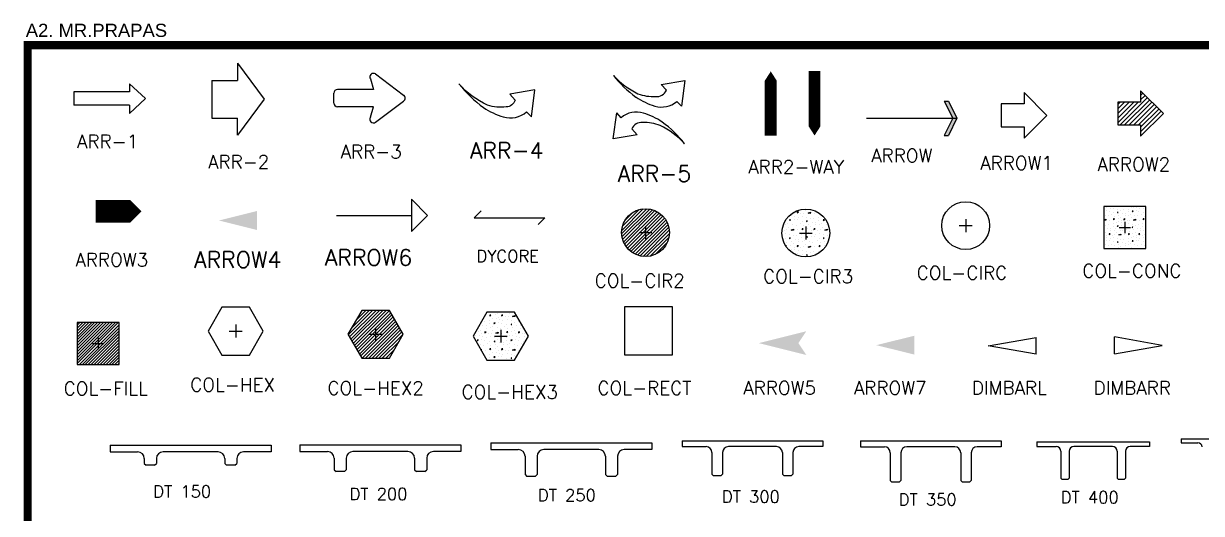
# Model space of a CAD drawing. Header units: inches. Extents: x -2548 to -2391, y 2200 to 2352.
# Drawn here: x -2472.61 to -2452.93, y 2343.99 to 2352.19 of the extents above; entities that cross this region are included whole.
import ezdxf

# ---------------------------------------------------------------- set-up
doc = ezdxf.new("R2010")
doc.units = ezdxf.units.IN
doc.header["$MEASUREMENT"] = 0
doc.linetypes.add('HIDDEN', pattern=[0.375, 0.25, -0.125])
for name, color, linetype in [('1', 7, 'Continuous'), ('19', 4, 'Continuous'), ('2', 2, 'Continuous'), ('3', 3, 'Continuous'), ('8', 8, 'HIDDEN'), ('A-COLM-OUTL', 3, 'Continuous'), ('A-COLUMN', 3, 'Continuous'), ('LIS', 151, 'Continuous'), ('SPEC', 15, 'Continuous'), ('SYMBOLS', 7, 'Continuous')]:
    doc.layers.add(name, color=color, linetype=linetype)
doc.styles.add('ROMANS', font='romans', dxfattribs={"height": 0.1})
doc.styles.add('TOY2', font='HELVL.SHX', dxfattribs={"height": 0.3})

# ---------------------------------------------------------------- blocks, each defined once
blk = doc.blocks.new('*X350')
at = {"color": 0}
for p, q in [((5.77, 6.718), (5.77, 6.718)), ((5.873, 6.742), (5.873, 6.721)), ((5.873, 6.721), (5.894, 6.742)), ((5.894, 6.742), (5.873, 6.742)), ((5.933, 6.661), (5.933, 6.661)), ((5.979, 6.756), (5.979, 6.756)), ((6, 6.672), (6, 6.672)), ((6.039, 6.781), (6.039, 6.781)), ((6.056, 6.7), (6.056, 6.7)), ((6.067, 6.654), (6.067, 6.654)), ((6.12, 6.742), (6.116, 6.725)), ((6.116, 6.725), (6.145, 6.739)), ((6.145, 6.739), (6.12, 6.742)), ((6.198, 6.707), (6.198, 6.707)), ((6.233, 6.643), (6.233, 6.643)), ((6.251, 6.718), (6.251, 6.718)), ((6.286, 6.774), (6.286, 6.774)), ((6.346, 6.714), (6.396, 6.735)), ((6.392, 6.71), (6.346, 6.714)), ((6.396, 6.735), (6.392, 6.71)), ((5.625, 6.403), (5.625, 6.403)), ((5.639, 6.481), (5.639, 6.481)), ((5.685, 6.428), (5.685, 6.428)), ((5.728, 6.527), (5.728, 6.527)), ((5.756, 6.611), (5.756, 6.611)), ((5.798, 6.52), (5.798, 6.52)), ((5.798, 6.47), (5.798, 6.47)), ((5.862, 6.562), (5.862, 6.562)), ((5.865, 6.622), (5.865, 6.622)), ((5.883, 6.477), (5.883, 6.477)), ((5.926, 6.505), (5.926, 6.505)), ((5.933, 6.421), (5.933, 6.421)), ((5.982, 6.576), (5.957, 6.573)), ((5.957, 6.573), (5.964, 6.558)), ((5.964, 6.558), (5.982, 6.576)), ((6.025, 6.477), (6.025, 6.477)), ((6.06, 6.583), (6.06, 6.583)), ((6.095, 6.463), (6.095, 6.463)), ((6.12, 6.573), (6.12, 6.573)), ((6.145, 6.633), (6.145, 6.633)), ((6.184, 6.495), (6.184, 6.495)), ((6.223, 6.548), (6.223, 6.548)), ((6.247, 6.452), (6.247, 6.452)), ((6.318, 6.551), (6.314, 6.541)), ((6.314, 6.541), (6.332, 6.544)), ((6.332, 6.544), (6.318, 6.551)), ((6.322, 6.619), (6.322, 6.619)), ((6.332, 6.403), (6.332, 6.403)), ((6.346, 6.481), (6.346, 6.481)), ((6.389, 6.594), (6.389, 6.594)), ((6.392, 6.428), (6.392, 6.428)), ((6.435, 6.527), (6.435, 6.527)), ((6.463, 6.611), (6.463, 6.611)), ((6.505, 6.52), (6.505, 6.52)), ((6.505, 6.47), (6.505, 6.47)), ((5.579, 6.307), (5.579, 6.307)), ((5.629, 6.223), (5.604, 6.219)), ((5.604, 6.219), (5.611, 6.205)), ((5.611, 6.205), (5.629, 6.223)), ((5.646, 6.318), (5.646, 6.318)), ((5.703, 6.346), (5.703, 6.346)), ((5.706, 6.23), (5.706, 6.23)), ((5.713, 6.3), (5.713, 6.3)), ((5.766, 6.389), (5.763, 6.371)), ((5.763, 6.371), (5.791, 6.385)), ((5.791, 6.385), (5.766, 6.389)), ((5.766, 6.219), (5.766, 6.219)), ((5.791, 6.279), (5.791, 6.279)), ((5.844, 6.353), (5.844, 6.353)), ((5.869, 6.194), (5.869, 6.194)), ((5.88, 6.29), (5.88, 6.29)), ((5.897, 6.364), (5.897, 6.364)), ((5.964, 6.198), (5.961, 6.187)), ((5.961, 6.187), (5.979, 6.191)), ((5.979, 6.191), (5.964, 6.198)), ((5.968, 6.265), (5.968, 6.265)), ((5.993, 6.36), (6.042, 6.382)), ((6.039, 6.357), (5.993, 6.36)), ((6.035, 6.24), (6.035, 6.24)), ((6.042, 6.382), (6.039, 6.357)), ((6.081, 6.173), (6.081, 6.173)), ((6.109, 6.258), (6.109, 6.258)), ((6.124, 6.364), (6.124, 6.364)), ((6.152, 6.166), (6.152, 6.166)), ((6.215, 6.208), (6.215, 6.208)), ((6.219, 6.269), (6.219, 6.269)), ((6.226, 6.389), (6.226, 6.367)), ((6.226, 6.367), (6.247, 6.389)), ((6.247, 6.389), (6.226, 6.389)), ((6.279, 6.152), (6.279, 6.152)), ((6.286, 6.307), (6.286, 6.307)), ((6.336, 6.223), (6.311, 6.219)), ((6.311, 6.219), (6.318, 6.205)), ((6.318, 6.205), (6.336, 6.223)), ((6.353, 6.318), (6.353, 6.318)), ((6.41, 6.346), (6.41, 6.346)), ((6.413, 6.23), (6.413, 6.23)), ((6.421, 6.3), (6.421, 6.3)), ((6.474, 6.389), (6.47, 6.371)), ((6.47, 6.371), (6.498, 6.385)), ((6.498, 6.385), (6.474, 6.389)), ((6.474, 6.219), (6.474, 6.219)), ((6.498, 6.279), (6.498, 6.279)), ((6.551, 6.353), (6.551, 6.353)), ((6.576, 6.194), (6.576, 6.194)), ((6.587, 6.29), (6.587, 6.29)), ((6.604, 6.364), (6.604, 6.364)), ((5.671, 6.124), (5.671, 6.124)), ((5.681, 6.025), (5.689, 6.028)), ((5.689, 6.028), (5.687, 6.016)), ((5.742, 6.109), (5.742, 6.109)), ((5.756, 5.904), (5.756, 5.904)), ((5.77, 6.01), (5.77, 6.01)), ((5.83, 6.141), (5.83, 6.141)), ((5.865, 5.915), (5.865, 5.915)), ((5.873, 6.035), (5.873, 6.014)), ((5.873, 6.014), (5.894, 6.035)), ((5.894, 6.035), (5.873, 6.035)), ((5.894, 6.099), (5.894, 6.099)), ((5.933, 5.954), (5.933, 5.954)), ((5.979, 6.049), (5.979, 6.049)), ((5.993, 6.127), (5.993, 6.127)), ((6, 5.964), (6, 5.964)), ((6.039, 6.074), (6.039, 6.074)), ((6.056, 5.993), (6.056, 5.993)), ((6.067, 5.947), (6.067, 5.947)), ((6.12, 6.035), (6.116, 6.017)), ((6.116, 6.017), (6.145, 6.032)), ((6.145, 6.032), (6.12, 6.035)), ((6.145, 5.926), (6.145, 5.926)), ((6.152, 6.116), (6.152, 6.116)), ((6.198, 6), (6.198, 6)), ((6.233, 5.936), (6.233, 5.936)), ((6.237, 6.124), (6.237, 6.124)), ((6.251, 6.01), (6.251, 6.01)), ((6.286, 6.067), (6.286, 6.067)), ((6.322, 5.911), (6.322, 5.911)), ((6.346, 6.007), (6.396, 6.028)), ((6.392, 6.003), (6.346, 6.007)), ((6.378, 6.124), (6.378, 6.124)), ((6.396, 6.028), (6.392, 6.003)), ((6.449, 6.109), (6.449, 6.109)), ((6.477, 6.01), (6.477, 6.01)), ((6.537, 6.141), (6.537, 6.141)), ((5.862, 5.855), (5.862, 5.855)), ((5.982, 5.869), (5.957, 5.865)), ((5.957, 5.865), (5.964, 5.851)), ((5.964, 5.851), (5.982, 5.869)), ((6.06, 5.876), (6.06, 5.876)), ((6.12, 5.865), (6.12, 5.865)), ((6.223, 5.841), (6.223, 5.841)), ((6.318, 5.844), (6.314, 5.834)), ((6.314, 5.834), (6.332, 5.837)), ((6.332, 5.837), (6.318, 5.844)), ((6.389, 5.887), (6.389, 5.887))]:
    blk.add_line(p, q, dxfattribs=at)
blk = doc.blocks.new('COL-HEX3')
for points in [[(-0.134, 0), (0.134, 0)], [(0, 0.134), (0, -0.134)]]:
    blk.add_lwpolyline(points)
at = {"layer": 'A-COLM-OUTL'}
blk.add_lwpolyline([(0.289, -0.5), (0.577, 0), (0.289, 0.5), (-0.289, 0.5), (-0.577, 0), (-0.289, -0.5)], close=True, dxfattribs=at)
blk.add_blockref('*X350', (-6.1, -6.3))
blk = doc.blocks.new('*X348')
at = {"color": 0}
for p, q in [((5.229, 6.289), (5.739, 6.8)), ((5.255, 6.245), (5.81, 6.8)), ((5.281, 6.2), (5.881, 6.8)), ((5.296, 6.428), (5.669, 6.8)), ((5.306, 6.155), (5.951, 6.8)), ((5.332, 6.11), (6.022, 6.8)), ((5.358, 6.065), (6.09, 6.797)), ((5.384, 6.02), (6.116, 6.752)), ((5.393, 6.595), (5.598, 6.8)), ((5.41, 5.976), (6.142, 6.708)), ((5.436, 5.931), (6.168, 6.663)), ((5.49, 6.762), (5.527, 6.8)), ((5.462, 5.886), (6.194, 6.618)), ((5.488, 5.841), (6.22, 6.573)), ((5.517, 5.8), (6.246, 6.528)), ((5.588, 5.8), (6.271, 6.484)), ((5.659, 5.8), (6.297, 6.439)), ((5.729, 5.8), (6.323, 6.394)), ((5.8, 5.8), (6.349, 6.349)), ((5.871, 5.8), (6.375, 6.304)), ((5.941, 5.8), (6.29, 6.148)), ((6.012, 5.8), (6.193, 5.981)), ((6.083, 5.8), (6.097, 5.814))]:
    blk.add_line(p, q, dxfattribs=at)
blk = doc.blocks.new('*X347')
at = {"color": 0}
for p, q in [((14, 8.7533), (14.1967, 8.95)), ((14, 8.7674), (14.1826, 8.95)), ((14, 8.7816), (14.1684, 8.95)), ((14, 8.7957), (14.1543, 8.95)), ((14, 8.8098), (14.1402, 8.95)), ((14, 8.824), (14.126, 8.95)), ((14, 8.8381), (14.1119, 8.95)), ((14, 8.8523), (14.0977, 8.95)), ((14, 8.8664), (14.0836, 8.95)), ((14, 8.8805), (14.0695, 8.95)), ((14, 8.8947), (14.0553, 8.95)), ((14, 8.9088), (14.0412, 8.95)), ((14, 8.923), (14.027, 8.95)), ((14, 8.9371), (14.0129, 8.95)), ((14.0109, 8.75), (14.2, 8.9391)), ((14.025, 8.75), (14.2, 8.925)), ((14.0392, 8.75), (14.2, 8.9108)), ((14.0533, 8.75), (14.2, 8.8967)), ((14.0674, 8.75), (14.2, 8.8826)), ((14.0816, 8.75), (14.2, 8.8684)), ((14.0957, 8.75), (14.2, 8.8543)), ((14.1099, 8.75), (14.2, 8.8401)), ((14.124, 8.75), (14.2, 8.826)), ((14.1382, 8.75), (14.2, 8.8118)), ((14.1523, 8.75), (14.2, 8.7977)), ((14.1664, 8.75), (14.2, 8.7836)), ((14.1806, 8.75), (14.2, 8.7694)), ((14.1947, 8.75), (14.2, 8.7553))]:
    blk.add_line(p, q, dxfattribs=at)
blk = doc.blocks.new('COL-RECT')
at = {"layer": 'A-COLUMN'}
blk.add_lwpolyline([(0.5, 0.5), (-0.5, 0.5), (-0.5, -0.5), (0.5, -0.5)], close=True, dxfattribs=at)
blk = doc.blocks.new('ARROW7')
blk.add_solid([(0.0794, 0.0198), (0.0794, -0.0198), (0, 0)])
blk = doc.blocks.new('ARROW5')
for points in [[(0.1587, 0.039675), (0, 0), (0.13225, 0)], [(0.1587, -0.039675), (0, 0), (0.13225, 0)]]:
    blk.add_solid(points)
blk = doc.blocks.new('COL-CIRC')
for points in [[(-0.1344, 0), (0.1344, 0)], [(0, 0.1344), (0, -0.1344)]]:
    blk.add_lwpolyline(points)
at = {"layer": 'A-COLM-OUTL'}
blk.add_circle((0, 0), 0.5, dxfattribs=at)
blk = doc.blocks.new('*X343')
at = {"color": 0}
for p, q in [((6, 6.672), (6, 6.672)), ((6.056, 6.7), (6.056, 6.7)), ((6.067, 6.654), (6.067, 6.654)), ((6.12, 6.742), (6.116, 6.725)), ((6.116, 6.725), (6.145, 6.739)), ((6.145, 6.739), (6.12, 6.742)), ((6.198, 6.707), (6.198, 6.707)), ((6.233, 6.643), (6.233, 6.643)), ((6.251, 6.718), (6.251, 6.718)), ((6.286, 6.774), (6.286, 6.774)), ((6.346, 6.714), (6.396, 6.735)), ((6.392, 6.71), (6.346, 6.714)), ((6.396, 6.735), (6.392, 6.71)), ((6.477, 6.718), (6.477, 6.718)), ((6.64, 6.661), (6.64, 6.661)), ((5.883, 6.477), (5.883, 6.477)), ((5.926, 6.505), (5.926, 6.505)), ((5.933, 6.421), (5.933, 6.421)), ((5.982, 6.576), (5.957, 6.573)), ((5.957, 6.573), (5.964, 6.558)), ((5.964, 6.558), (5.982, 6.576)), ((6.025, 6.477), (6.025, 6.477)), ((6.06, 6.583), (6.06, 6.583)), ((6.095, 6.463), (6.095, 6.463)), ((6.12, 6.573), (6.12, 6.573)), ((6.145, 6.633), (6.145, 6.633)), ((6.184, 6.495), (6.184, 6.495)), ((6.223, 6.548), (6.223, 6.548)), ((6.247, 6.452), (6.247, 6.452)), ((6.318, 6.551), (6.314, 6.541)), ((6.314, 6.541), (6.332, 6.544)), ((6.332, 6.544), (6.318, 6.551)), ((6.322, 6.619), (6.322, 6.619)), ((6.332, 6.403), (6.332, 6.403)), ((6.346, 6.481), (6.346, 6.481)), ((6.389, 6.594), (6.389, 6.594)), ((6.392, 6.428), (6.392, 6.428)), ((6.435, 6.527), (6.435, 6.527)), ((6.463, 6.611), (6.463, 6.611)), ((6.505, 6.52), (6.505, 6.52)), ((6.505, 6.47), (6.505, 6.47)), ((6.569, 6.562), (6.569, 6.562)), ((6.573, 6.622), (6.573, 6.622)), ((6.59, 6.477), (6.59, 6.477)), ((6.633, 6.505), (6.633, 6.505)), ((6.64, 6.421), (6.64, 6.421)), ((6.689, 6.576), (6.664, 6.573)), ((6.664, 6.573), (6.672, 6.558)), ((6.672, 6.558), (6.689, 6.576)), ((6.732, 6.477), (6.732, 6.477)), ((5.844, 6.353), (5.844, 6.353)), ((5.869, 6.194), (5.869, 6.194)), ((5.88, 6.29), (5.88, 6.29)), ((5.897, 6.364), (5.897, 6.364)), ((5.964, 6.198), (5.961, 6.187)), ((5.961, 6.187), (5.979, 6.191)), ((5.979, 6.191), (5.964, 6.198)), ((5.968, 6.265), (5.968, 6.265)), ((5.993, 6.36), (6.042, 6.382)), ((6.039, 6.357), (5.993, 6.36)), ((6.035, 6.24), (6.035, 6.24)), ((6.042, 6.382), (6.039, 6.357)), ((6.081, 6.173), (6.081, 6.173)), ((6.109, 6.258), (6.109, 6.258)), ((6.124, 6.364), (6.124, 6.364)), ((6.152, 6.166), (6.152, 6.166)), ((6.215, 6.208), (6.215, 6.208)), ((6.219, 6.269), (6.219, 6.269)), ((6.226, 6.389), (6.226, 6.367)), ((6.226, 6.367), (6.247, 6.389)), ((6.247, 6.389), (6.226, 6.389)), ((6.279, 6.152), (6.279, 6.152)), ((6.286, 6.307), (6.286, 6.307)), ((6.336, 6.223), (6.311, 6.219)), ((6.311, 6.219), (6.318, 6.205)), ((6.318, 6.205), (6.336, 6.223)), ((6.353, 6.318), (6.353, 6.318)), ((6.41, 6.346), (6.41, 6.346)), ((6.413, 6.23), (6.413, 6.23)), ((6.421, 6.3), (6.421, 6.3)), ((6.474, 6.389), (6.47, 6.371)), ((6.47, 6.371), (6.498, 6.385)), ((6.498, 6.385), (6.474, 6.389)), ((6.474, 6.219), (6.474, 6.219)), ((6.498, 6.279), (6.498, 6.279)), ((6.551, 6.353), (6.551, 6.353)), ((6.576, 6.194), (6.576, 6.194)), ((6.587, 6.29), (6.587, 6.29)), ((6.604, 6.364), (6.604, 6.364)), ((6.672, 6.198), (6.668, 6.187)), ((6.668, 6.187), (6.686, 6.191)), ((6.686, 6.191), (6.672, 6.198)), ((6.675, 6.265), (6.675, 6.265)), ((6.7, 6.36), (6.749, 6.382)), ((6.746, 6.357), (6.7, 6.36)), ((6.742, 6.24), (6.742, 6.24)), ((6.749, 6.382), (6.746, 6.357)), ((5.83, 6.141), (5.83, 6.141)), ((5.894, 6.035), (5.876, 6.035)), ((5.883, 6.024), (5.894, 6.035)), ((5.894, 6.099), (5.894, 6.099)), ((5.979, 6.049), (5.979, 6.049)), ((5.993, 6.127), (5.993, 6.127)), ((6, 5.964), (6, 5.964)), ((6.039, 6.074), (6.039, 6.074)), ((6.056, 5.993), (6.056, 5.993)), ((6.067, 5.947), (6.067, 5.947)), ((6.12, 6.035), (6.116, 6.017)), ((6.116, 6.017), (6.145, 6.032)), ((6.145, 6.032), (6.12, 6.035)), ((6.145, 5.926), (6.145, 5.926)), ((6.152, 6.116), (6.152, 6.116)), ((6.198, 6), (6.198, 6)), ((6.233, 5.936), (6.233, 5.936)), ((6.237, 6.124), (6.237, 6.124)), ((6.251, 6.01), (6.251, 6.01)), ((6.286, 6.067), (6.286, 6.067)), ((6.322, 5.911), (6.322, 5.911)), ((6.346, 6.007), (6.396, 6.028)), ((6.392, 6.003), (6.346, 6.007)), ((6.378, 6.124), (6.378, 6.124)), ((6.396, 6.028), (6.392, 6.003)), ((6.449, 6.109), (6.449, 6.109)), ((6.463, 5.904), (6.463, 5.904)), ((6.477, 6.01), (6.477, 6.01)), ((6.537, 6.141), (6.537, 6.141)), ((6.573, 5.915), (6.573, 5.915)), ((6.58, 6.035), (6.58, 6.014)), ((6.58, 6.014), (6.601, 6.035)), ((6.601, 6.035), (6.58, 6.035)), ((6.601, 6.099), (6.601, 6.099)), ((6.64, 5.954), (6.64, 5.954)), ((6.686, 6.049), (6.686, 6.049)), ((6.7, 6.127), (6.7, 6.127)), ((6.746, 6.074), (6.746, 6.074)), ((6.06, 5.876), (6.06, 5.876)), ((6.12, 5.865), (6.12, 5.865)), ((6.223, 5.841), (6.223, 5.841)), ((6.318, 5.844), (6.314, 5.834)), ((6.314, 5.834), (6.332, 5.837)), ((6.332, 5.837), (6.318, 5.844)), ((6.389, 5.887), (6.389, 5.887)), ((6.435, 5.819), (6.435, 5.819))]:
    blk.add_line(p, q, dxfattribs=at)
blk = doc.blocks.new('*X342')
at = {"color": 0}
for p, q in [((5.851, 6.275), (6.375, 6.799)), ((5.852, 6.347), (6.303, 6.798)), ((5.858, 6.211), (6.439, 6.792)), ((5.868, 6.434), (6.216, 6.782)), ((5.872, 6.154), (6.496, 6.778)), ((5.891, 6.103), (6.547, 6.759)), ((5.914, 6.055), (6.595, 6.736)), ((5.922, 6.558), (6.092, 6.728)), ((5.941, 6.012), (6.638, 6.709)), ((5.972, 5.972), (6.678, 6.678)), ((6.007, 5.936), (6.714, 6.643)), ((6.045, 5.904), (6.746, 6.605)), ((6.087, 5.875), (6.775, 6.563)), ((6.133, 5.85), (6.8, 6.517)), ((6.182, 5.829), (6.821, 6.468)), ((6.237, 5.813), (6.837, 6.413)), ((6.298, 5.803), (6.847, 6.352)), ((6.366, 5.8), (6.85, 6.284)), ((6.446, 5.809), (6.841, 6.204)), ((6.548, 5.841), (6.809, 6.102))]:
    blk.add_line(p, q, dxfattribs=at)
blk = doc.blocks.new('*X346')
at = {"color": 0}
for p, q in [((6.707, 8.086), (6.707, 8.086)), ((6.732, 7.891), (6.732, 7.891)), ((6.767, 7.997), (6.767, 7.997)), ((6.774, 8.068), (6.774, 8.068)), ((6.802, 7.877), (6.802, 7.877)), ((6.827, 7.987), (6.827, 7.987)), ((6.852, 8.047), (6.852, 8.047)), ((6.891, 7.909), (6.891, 7.909)), ((6.93, 7.962), (6.93, 7.962)), ((6.94, 8.057), (6.94, 8.057)), ((7.025, 7.966), (7.022, 7.955)), ((7.022, 7.955), (7.039, 7.958)), ((7.039, 7.958), (7.025, 7.966)), ((7.029, 8.033), (7.029, 8.033)), ((7.053, 7.895), (7.053, 7.895)), ((7.096, 8.008), (7.096, 8.008)), ((7.142, 7.941), (7.142, 7.941)), ((7.17, 8.026), (7.17, 8.026)), ((7.212, 7.934), (7.212, 7.934)), ((7.212, 7.884), (7.212, 7.884)), ((7.276, 7.976), (7.276, 7.976)), ((7.28, 8.036), (7.28, 8.036)), ((7.297, 7.891), (7.297, 7.891)), ((7.34, 7.92), (7.34, 7.92)), ((7.347, 8.075), (7.347, 8.075)), ((7.396, 7.99), (7.372, 7.987)), ((7.372, 7.987), (7.379, 7.973)), ((7.379, 7.973), (7.396, 7.99)), ((7.414, 8.086), (7.414, 8.086)), ((7.439, 7.891), (7.439, 7.891)), ((7.474, 7.997), (7.474, 7.997)), ((7.481, 8.068), (7.481, 8.068)), ((7.509, 7.877), (7.509, 7.877)), ((7.534, 7.987), (7.534, 7.987)), ((7.559, 8.047), (7.559, 8.047)), ((7.598, 7.909), (7.598, 7.909)), ((7.637, 7.962), (7.637, 7.962)), ((7.647, 8.057), (7.647, 8.057)), ((6.7, 7.775), (6.749, 7.796)), ((6.746, 7.771), (6.7, 7.775)), ((6.742, 7.654), (6.742, 7.654)), ((6.749, 7.796), (6.746, 7.771)), ((6.817, 7.672), (6.817, 7.672)), ((6.831, 7.778), (6.831, 7.778)), ((6.923, 7.623), (6.923, 7.623)), ((6.926, 7.683), (6.926, 7.683)), ((6.933, 7.803), (6.933, 7.782)), ((6.933, 7.782), (6.954, 7.803)), ((6.954, 7.803), (6.933, 7.803)), ((6.954, 7.867), (6.954, 7.867)), ((6.993, 7.722), (6.993, 7.722)), ((7.043, 7.637), (7.018, 7.633)), ((7.018, 7.633), (7.025, 7.619)), ((7.025, 7.619), (7.043, 7.637)), ((7.039, 7.817), (7.039, 7.817)), ((7.06, 7.732), (7.06, 7.732)), ((7.099, 7.842), (7.099, 7.842)), ((7.117, 7.76), (7.117, 7.76)), ((7.121, 7.644), (7.121, 7.644)), ((7.128, 7.715), (7.128, 7.715)), ((7.181, 7.803), (7.177, 7.785)), ((7.177, 7.785), (7.205, 7.799)), ((7.205, 7.799), (7.181, 7.803)), ((7.181, 7.633), (7.181, 7.633)), ((7.205, 7.693), (7.205, 7.693)), ((7.258, 7.768), (7.258, 7.768)), ((7.283, 7.608), (7.283, 7.608)), ((7.294, 7.704), (7.294, 7.704)), ((7.311, 7.778), (7.311, 7.778)), ((7.347, 7.835), (7.347, 7.835)), ((7.379, 7.612), (7.375, 7.601)), ((7.375, 7.601), (7.393, 7.605)), ((7.393, 7.605), (7.379, 7.612)), ((7.382, 7.679), (7.382, 7.679)), ((7.407, 7.775), (7.456, 7.796)), ((7.453, 7.771), (7.407, 7.775)), ((7.449, 7.654), (7.449, 7.654)), ((7.456, 7.796), (7.453, 7.771)), ((7.524, 7.672), (7.524, 7.672)), ((7.538, 7.778), (7.538, 7.778)), ((7.63, 7.623), (7.63, 7.623)), ((7.633, 7.683), (7.633, 7.683)), ((7.64, 7.803), (7.64, 7.782)), ((7.64, 7.782), (7.662, 7.803)), ((7.662, 7.803), (7.64, 7.803)), ((7.662, 7.867), (7.662, 7.867)), ((6.707, 7.379), (6.707, 7.379)), ((6.746, 7.488), (6.746, 7.488)), ((6.763, 7.407), (6.763, 7.407)), ((6.774, 7.361), (6.774, 7.361)), ((6.788, 7.587), (6.788, 7.587)), ((6.827, 7.449), (6.824, 7.432)), ((6.824, 7.432), (6.852, 7.446)), ((6.852, 7.446), (6.827, 7.449)), ((6.852, 7.34), (6.852, 7.34)), ((6.859, 7.58), (6.859, 7.58)), ((6.859, 7.531), (6.859, 7.531)), ((6.905, 7.414), (6.905, 7.414)), ((6.94, 7.35), (6.94, 7.35)), ((6.944, 7.538), (6.944, 7.538)), ((6.958, 7.425), (6.958, 7.425)), ((6.986, 7.566), (6.986, 7.566)), ((6.993, 7.481), (6.993, 7.481)), ((7.029, 7.326), (7.029, 7.326)), ((7.053, 7.421), (7.103, 7.442)), ((7.099, 7.418), (7.053, 7.421)), ((7.085, 7.538), (7.085, 7.538)), ((7.103, 7.442), (7.099, 7.418)), ((7.156, 7.524), (7.156, 7.524)), ((7.17, 7.319), (7.17, 7.319)), ((7.184, 7.425), (7.184, 7.425)), ((7.244, 7.555), (7.244, 7.555)), ((7.28, 7.329), (7.28, 7.329)), ((7.287, 7.449), (7.287, 7.428)), ((7.287, 7.428), (7.308, 7.449)), ((7.308, 7.449), (7.287, 7.449)), ((7.308, 7.513), (7.308, 7.513)), ((7.347, 7.368), (7.347, 7.368)), ((7.393, 7.464), (7.393, 7.464)), ((7.407, 7.541), (7.407, 7.541)), ((7.414, 7.379), (7.414, 7.379)), ((7.453, 7.488), (7.453, 7.488)), ((7.471, 7.407), (7.471, 7.407)), ((7.481, 7.361), (7.481, 7.361)), ((7.495, 7.587), (7.495, 7.587)), ((7.534, 7.449), (7.531, 7.432)), ((7.531, 7.432), (7.559, 7.446)), ((7.559, 7.446), (7.534, 7.449)), ((7.559, 7.34), (7.559, 7.34)), ((7.566, 7.58), (7.566, 7.58)), ((7.566, 7.531), (7.566, 7.531)), ((7.612, 7.414), (7.612, 7.414)), ((7.647, 7.35), (7.647, 7.35)), ((7.651, 7.538), (7.651, 7.538)), ((7.665, 7.425), (7.665, 7.425)), ((7.693, 7.566), (7.693, 7.566)), ((6.732, 7.184), (6.732, 7.184)), ((6.767, 7.29), (6.767, 7.29)), ((6.802, 7.17), (6.802, 7.17)), ((6.827, 7.28), (6.827, 7.28)), ((6.891, 7.202), (6.891, 7.202)), ((6.93, 7.255), (6.93, 7.255)), ((6.954, 7.159), (6.954, 7.159)), ((7.025, 7.258), (7.022, 7.248)), ((7.022, 7.248), (7.039, 7.251)), ((7.039, 7.251), (7.025, 7.258)), ((7.039, 7.11), (7.039, 7.11)), ((7.053, 7.188), (7.053, 7.188)), ((7.096, 7.301), (7.096, 7.301)), ((7.099, 7.135), (7.099, 7.135)), ((7.142, 7.234), (7.142, 7.234)), ((7.212, 7.227), (7.212, 7.227)), ((7.212, 7.177), (7.212, 7.177)), ((7.276, 7.269), (7.276, 7.269)), ((7.297, 7.184), (7.297, 7.184)), ((7.34, 7.212), (7.34, 7.212)), ((7.347, 7.128), (7.347, 7.128)), ((7.396, 7.283), (7.372, 7.28)), ((7.372, 7.28), (7.379, 7.266)), ((7.379, 7.266), (7.396, 7.283)), ((7.439, 7.184), (7.439, 7.184)), ((7.474, 7.29), (7.474, 7.29)), ((7.509, 7.17), (7.509, 7.17)), ((7.534, 7.28), (7.534, 7.28)), ((7.598, 7.202), (7.598, 7.202)), ((7.637, 7.255), (7.637, 7.255)), ((7.662, 7.159), (7.662, 7.159))]:
    blk.add_line(p, q, dxfattribs=at)
blk = doc.blocks.new('COL-CONC')
for points in [[(-0.1344, 0), (0.1344, 0)], [(0, 0.1344), (0, -0.1344)]]:
    blk.add_lwpolyline(points)
at = {"layer": 'A-COLM-OUTL'}
blk.add_lwpolyline([(0.5, 0.5), (-0.5, 0.5), (-0.5, -0.5), (0.5, -0.5)], close=True, dxfattribs=at)
blk.add_blockref('*X346', (-7.2, -7.6))

msp = doc.modelspace()

# ---------------------------------------------------------------- linework, layer by layer
at = {"color": 3}
for p, q in [((-2453.94594, 2351.06133), (-2453.94594, 2350.87089)), ((-2453.56506, 2350.68045), (-2453.94594, 2351.06133)), ((-2457.22776, 2350.88688), (-2457.15634, 2350.88688)), ((-2457.22776, 2350.88688), (-2457.08493, 2350.60122)), ((-2457.15634, 2350.88688), (-2457.01351, 2350.60122)), ((-2455.89354, 2351.03108), (-2455.89354, 2350.84064)), ((-2455.51266, 2350.6502), (-2455.89354, 2351.03108)), ((-2453.94594, 2350.87089), (-2454.32682, 2350.87089)), ((-2454.32682, 2350.87089), (-2454.32682, 2350.49001)), ((-2456.27442, 2350.84064), (-2456.27442, 2350.45976)), ((-2455.89354, 2350.84064), (-2456.27442, 2350.84064)), ((-2453.94594, 2350.29957), (-2453.56506, 2350.68045)), ((-2458.52804, 2350.60122), (-2457.00918, 2350.60122)), ((-2457.08493, 2350.60122), (-2457.22776, 2350.31556)), ((-2457.01351, 2350.60122), (-2457.15634, 2350.31556)), ((-2455.89354, 2350.26932), (-2455.51266, 2350.6502)), ((-2454.32682, 2350.49001), (-2453.94594, 2350.49001)), ((-2453.94594, 2350.49001), (-2453.94594, 2350.29957)), ((-2456.27442, 2350.45976), (-2455.89354, 2350.45976)), ((-2455.89354, 2350.45976), (-2455.89354, 2350.26932)), ((-2467.37854, 2348.97667), (-2466.12965, 2348.97667))]:
    msp.add_line(p, q, dxfattribs=at)
at = {"color": 8}
for p, q in [((-2454.32682, 2350.52783), (-2453.98377, 2350.87089)), ((-2454.32682, 2350.83306), (-2454.289, 2350.87089)), ((-2454.32682, 2350.75676), (-2454.21269, 2350.87089)), ((-2454.32682, 2350.68045), (-2454.13638, 2350.87089)), ((-2454.32682, 2350.60414), (-2454.06008, 2350.87089)), ((-2454.28834, 2350.49001), (-2453.83148, 2350.94687)), ((-2454.21203, 2350.49001), (-2453.79333, 2350.90871)), ((-2454.13572, 2350.49001), (-2453.75517, 2350.87056)), ((-2453.94594, 2350.98502), (-2453.90779, 2351.02317)), ((-2453.94594, 2350.90871), (-2453.86964, 2350.98502)), ((-2454.05942, 2350.49001), (-2453.71702, 2350.8324)), ((-2453.98311, 2350.49001), (-2453.67887, 2350.79425)), ((-2453.94594, 2350.45086), (-2453.64071, 2350.75609)), ((-2453.94594, 2350.37455), (-2453.60256, 2350.71794))]:
    msp.add_line(p, q, dxfattribs=at)
msp.add_line((-2457.22776, 2350.31556), (-2457.15634, 2350.31556))
at = {"color": 3, "linetype": 'Continuous'}
for p, q in [((-2465.07839, 2348.93897), (-2464.96536, 2349.05201)), ((-2465.07839, 2348.93897), (-2463.90021, 2348.93897)), ((-2463.90021, 2348.93897), (-2464.01325, 2348.82593))]:
    msp.add_line(p, q, dxfattribs=at)
at = {"color": 2, "linetype": 'Continuous'}
for p, q in [((-2464.80201, 2345.17402), (-2462.11401, 2345.17402)), ((-2464.80201, 2345.17402), (-2464.80201, 2345.06202)), ((-2462.11401, 2345.17402), (-2462.11401, 2345.06202)), ((-2461.60672, 2345.2092), (-2461.60672, 2345.1112)), ((-2461.60672, 2345.2092), (-2459.25472, 2345.2092)), ((-2459.25472, 2345.2092), (-2459.25472, 2345.1112)), ((-2458.62713, 2345.20573), (-2456.27513, 2345.20573)), ((-2458.62713, 2345.20573), (-2458.62713, 2345.10773)), ((-2456.27513, 2345.20573), (-2456.27513, 2345.10773)), ((-2455.67856, 2345.19177), (-2455.67856, 2345.11337)), ((-2455.67856, 2345.19177), (-2453.79696, 2345.19177)), ((-2453.79696, 2345.19177), (-2453.79696, 2345.11337)), ((-2453.26929, 2345.24362), (-2451.62289, 2345.24362)), ((-2453.26929, 2345.24362), (-2453.26929, 2345.17502)), ((-2453.26929, 2345.17502), (-2452.98803, 2345.17502)), ((-2471.16321, 2345.13541), (-2468.47521, 2345.13541)), ((-2471.16321, 2345.13541), (-2471.16321, 2345.02341)), ((-2471.16321, 2345.02341), (-2470.70401, 2345.02341)), ((-2469.36001, 2345.02341), (-2470.27841, 2345.02341)), ((-2468.47521, 2345.02341), (-2468.93441, 2345.02341)), ((-2468.47521, 2345.13541), (-2468.47521, 2345.02341)), ((-2467.99086, 2345.14093), (-2467.99086, 2345.02893)), ((-2467.99086, 2345.14093), (-2465.30286, 2345.14093)), ((-2467.99086, 2345.02893), (-2467.53166, 2345.02893)), ((-2466.18766, 2345.02893), (-2467.10606, 2345.02893)), ((-2465.30286, 2345.02893), (-2465.76206, 2345.02893)), ((-2465.30286, 2345.14093), (-2465.30286, 2345.02893)), ((-2464.80201, 2345.06202), (-2464.34281, 2345.06202)), ((-2462.99881, 2345.06202), (-2463.91721, 2345.06202)), ((-2462.11401, 2345.06202), (-2462.57321, 2345.06202)), ((-2461.60672, 2345.1112), (-2461.20492, 2345.1112)), ((-2461.10692, 2345.0132), (-2461.10692, 2344.64864)), ((-2460.93052, 2345.0132), (-2460.93052, 2344.64864)), ((-2460.02892, 2345.1112), (-2460.83252, 2345.1112)), ((-2459.93092, 2345.0132), (-2459.93092, 2344.64864)), ((-2459.75452, 2345.0132), (-2459.75452, 2344.64864)), ((-2459.25472, 2345.1112), (-2459.65652, 2345.1112)), ((-2458.62713, 2345.10773), (-2458.22533, 2345.10773)), ((-2458.12733, 2345.00973), (-2458.12733, 2344.54717)), ((-2457.95093, 2345.00973), (-2457.95093, 2344.54717)), ((-2457.04933, 2345.10773), (-2457.85293, 2345.10773)), ((-2456.95133, 2345.00973), (-2456.95133, 2344.54717)), ((-2456.77493, 2345.00973), (-2456.77493, 2344.54717)), ((-2456.27513, 2345.10773), (-2456.67693, 2345.10773)), ((-2455.67856, 2345.11337), (-2455.35712, 2345.11337)), ((-2455.27872, 2345.03497), (-2455.27872, 2344.58653)), ((-2455.1376, 2345.03497), (-2455.1376, 2344.58653)), ((-2454.41632, 2345.11337), (-2455.0592, 2345.11337)), ((-2454.33792, 2345.03497), (-2454.33792, 2344.58653)), ((-2454.1968, 2345.03497), (-2454.1968, 2344.58653)), ((-2453.79696, 2345.11337), (-2454.1184, 2345.11337)), ((-2470.59201, 2344.91141), (-2470.59201, 2344.83077)), ((-2470.59201, 2344.83077), (-2470.56065, 2344.79941)), ((-2470.42177, 2344.79941), (-2470.56065, 2344.79941)), ((-2470.42177, 2344.79941), (-2470.39041, 2344.83077)), ((-2470.39041, 2344.91141), (-2470.39041, 2344.83077)), ((-2469.24801, 2344.91141), (-2469.24801, 2344.83077)), ((-2469.24801, 2344.83077), (-2469.21665, 2344.79941)), ((-2469.07777, 2344.79941), (-2469.21665, 2344.79941)), ((-2469.07777, 2344.79941), (-2469.04641, 2344.83077)), ((-2469.04641, 2344.91141), (-2469.04641, 2344.83077)), ((-2467.41966, 2344.91693), (-2467.41966, 2344.72429)), ((-2467.21806, 2344.91693), (-2467.21806, 2344.72429)), ((-2466.07566, 2344.91693), (-2466.07566, 2344.72429)), ((-2465.87406, 2344.91693), (-2465.87406, 2344.72429)), ((-2464.23081, 2344.95002), (-2464.23081, 2344.64538)), ((-2464.02921, 2344.95002), (-2464.02921, 2344.64538)), ((-2462.88681, 2344.95002), (-2462.88681, 2344.64538)), ((-2462.68521, 2344.95002), (-2462.68521, 2344.64538)), ((-2467.41966, 2344.72429), (-2467.3883, 2344.69293)), ((-2467.24942, 2344.69293), (-2467.3883, 2344.69293)), ((-2467.24942, 2344.69293), (-2467.21806, 2344.72429)), ((-2466.07566, 2344.72429), (-2466.0443, 2344.69293)), ((-2465.90542, 2344.69293), (-2466.0443, 2344.69293)), ((-2465.90542, 2344.69293), (-2465.87406, 2344.72429)), ((-2464.23081, 2344.64538), (-2464.19945, 2344.61402)), ((-2464.06057, 2344.61402), (-2464.19945, 2344.61402)), ((-2464.06057, 2344.61402), (-2464.02921, 2344.64538)), ((-2462.88681, 2344.64538), (-2462.85545, 2344.61402)), ((-2462.71657, 2344.61402), (-2462.85545, 2344.61402)), ((-2462.71657, 2344.61402), (-2462.68521, 2344.64538)), ((-2461.10692, 2344.64864), (-2461.07948, 2344.6212)), ((-2460.95796, 2344.6212), (-2461.07948, 2344.6212)), ((-2460.95796, 2344.6212), (-2460.93052, 2344.64864)), ((-2459.93092, 2344.64864), (-2459.90348, 2344.6212)), ((-2459.78196, 2344.6212), (-2459.90348, 2344.6212)), ((-2459.78196, 2344.6212), (-2459.75452, 2344.64864)), ((-2455.27872, 2344.58653), (-2455.25677, 2344.56457)), ((-2455.15955, 2344.56457), (-2455.1376, 2344.58653)), ((-2454.33792, 2344.58653), (-2454.31597, 2344.56457)), ((-2454.21875, 2344.56457), (-2454.1968, 2344.58653)), ((-2458.12733, 2344.54717), (-2458.09989, 2344.51973)), ((-2457.97837, 2344.51973), (-2458.09989, 2344.51973)), ((-2457.97837, 2344.51973), (-2457.95093, 2344.54717)), ((-2456.95133, 2344.54717), (-2456.92389, 2344.51973)), ((-2456.80237, 2344.51973), (-2456.92389, 2344.51973)), ((-2456.80237, 2344.51973), (-2456.77493, 2344.54717)), ((-2455.15955, 2344.56457), (-2455.25677, 2344.56457)), ((-2454.21875, 2344.56457), (-2454.31597, 2344.56457))]:
    msp.add_line(p, q, dxfattribs=at)
at = {"color": 3}
for points in [[(-2460.12489, 2350.30866, 0.19836, 0.19836, 0), (-2460.12489, 2350.98874, 0.51006, 0, 0), (-2460.12489, 2351.38546, 0, 0, 0)], [(-2459.39337, 2351.39028, 0.19836, 0.19836, 0), (-2459.39337, 2350.7102, 0.51006, 0, 0), (-2459.39337, 2350.31348, 0, 0, 0)], [(-2471.40301, 2349.0453, 0.38088, 0.38088, 0), (-2471.02213, 2349.0453, 0.76176, 0, 0), (-2470.64125, 2349.0453, 0, 0, 0)]]:
    msp.add_lwpolyline(points, format="xyseb", dxfattribs=at)
at = {"color": 2, "linetype": 'Continuous'}
for centre, radius, start, end in [((-2452.98803, 2345.10642), 0.0686, 360, 90), ((-2470.70401, 2344.91141), 0.112, 360, 90), ((-2470.27841, 2344.91141), 0.112, 90, 180), ((-2469.36001, 2344.91141), 0.112, 0, 90), ((-2468.93441, 2344.91141), 0.112, 90, 180), ((-2467.53166, 2344.91693), 0.112, 360, 90), ((-2467.10606, 2344.91693), 0.112, 90, 180), ((-2466.18766, 2344.91693), 0.112, 0, 90), ((-2465.76206, 2344.91693), 0.112, 90, 180), ((-2464.34281, 2344.95002), 0.112, 360, 90), ((-2463.91721, 2344.95002), 0.112, 90, 180), ((-2462.99881, 2344.95002), 0.112, 0, 90), ((-2462.57321, 2344.95002), 0.112, 90, 180), ((-2461.20492, 2345.0132), 0.098, 360, 90), ((-2460.83252, 2345.0132), 0.098, 90, 180), ((-2460.02892, 2345.0132), 0.098, 0, 90), ((-2459.65652, 2345.0132), 0.098, 90, 180), ((-2458.22533, 2345.00973), 0.098, 360, 90), ((-2457.85293, 2345.00973), 0.098, 90, 180), ((-2457.04933, 2345.00973), 0.098, 0, 90), ((-2456.67693, 2345.00973), 0.098, 90, 180), ((-2455.35712, 2345.03497), 0.0784, 360, 90), ((-2455.0592, 2345.03497), 0.0784, 90, 180), ((-2454.41632, 2345.03497), 0.0784, 0, 90), ((-2454.1184, 2345.03497), 0.0784, 90, 180)]:
    msp.add_arc(centre, radius, start, end, dxfattribs=at)
at = {"color": 3}
for points in [[(-2457.22776, 2350.88688), (-2457.08493, 2350.60122), (-2457.15634, 2350.88688), (-2457.01351, 2350.60122)], [(-2457.22776, 2350.31556), (-2457.08493, 2350.60122), (-2457.15634, 2350.31556), (-2457.01351, 2350.60122)], [(-2468.70866, 2349.05099), (-2468.70866, 2348.73359), (-2469.34346, 2348.89229)]]:
    msp.add_solid(points, dxfattribs=at)
at = {"layer": '1'}
for points in [[(-2459.53892, 2348.79074), (-2459.53892, 2348.5757)], [(-2459.64644, 2348.68322), (-2459.4314, 2348.68322)]]:
    msp.add_lwpolyline(points, dxfattribs=at)
at = {"layer": '2'}
for p, q in [((-2456.49294, 2346.79616), (-2455.69294, 2346.93616)), ((-2455.69294, 2346.65616), (-2455.69294, 2346.93616)), ((-2453.58433, 2346.80497), (-2454.38433, 2346.94497)), ((-2454.38433, 2346.66497), (-2454.38433, 2346.94497)), ((-2455.69294, 2346.65616), (-2456.49294, 2346.79616)), ((-2454.38433, 2346.66497), (-2453.58433, 2346.80497))]:
    msp.add_line(p, q, dxfattribs=at)
at = {"layer": '8'}
for points in [[(-2462.21732, 2348.79752), (-2462.21732, 2348.58248)], [(-2462.32484, 2348.69), (-2462.1098, 2348.69)], [(-2469.06556, 2347.15094), (-2469.06556, 2346.9359)], [(-2471.3648, 2346.93113), (-2471.3648, 2346.74297)], [(-2469.17308, 2347.04342), (-2468.95804, 2347.04342)], [(-2466.83545, 2346.9893), (-2466.62041, 2346.9893)], [(-2466.72793, 2347.09682), (-2466.72793, 2346.88178)], [(-2471.45888, 2346.83705), (-2471.27072, 2346.83705)]]:
    msp.add_lwpolyline(points, dxfattribs=at)
at = {"layer": 'A-COLM-OUTL'}
for points in [[(-2468.83462, 2346.64342), (-2468.60368, 2347.04342), (-2468.83462, 2347.44342), (-2469.2965, 2347.44342), (-2469.52744, 2347.04342), (-2469.2965, 2346.64342)], [(-2466.49699, 2346.5893), (-2466.26605, 2346.9893), (-2466.49699, 2347.3893), (-2466.95887, 2347.3893), (-2467.18981, 2346.9893), (-2466.95887, 2346.5893)], [(-2471.0148, 2347.18705), (-2471.7148, 2347.18705), (-2471.7148, 2346.48705), (-2471.0148, 2346.48705)]]:
    msp.add_lwpolyline(points, close=True, dxfattribs=at)
for centre in [(-2462.21732, 2348.69), (-2459.53892, 2348.68322)]:
    msp.add_circle(centre, 0.4, dxfattribs=at)
at = {"layer": 'LIS', "color": 8, "const_width": 0.06859}
for points in [[(-2472.5754, 2351.85742), (-2418.46104, 2351.85742), (-2418.46104, 2314.20371), (-2472.5754, 2314.20371)], [(-2472.50681, 2351.78884), (-2418.52963, 2351.78884), (-2418.52963, 2314.27229), (-2472.50681, 2314.27229)]]:
    msp.add_lwpolyline(points, close=True, dxfattribs=at)
at = {"layer": 'SPEC', "color": 3}
for p, q in [((-2469.03606, 2351.52303), (-2469.03606, 2351.23495)), ((-2469.03606, 2351.52303), (-2468.59062, 2350.92014)), ((-2466.81526, 2351.2595), (-2466.76198, 2351.08283)), ((-2466.72881, 2351.34264), (-2466.26041, 2350.98959)), ((-2470.84054, 2351.17872), (-2470.8388, 2351.04283)), ((-2470.57036, 2350.93086), (-2470.84054, 2351.17872)), ((-2469.46477, 2351.23495), (-2469.46477, 2350.60534)), ((-2469.46477, 2351.23495), (-2469.03606, 2351.23495)), ((-2466.76198, 2351.08283), (-2467.36318, 2351.08283)), ((-2461.958, 2351.16695), (-2461.55924, 2351.23387)), ((-2461.958, 2351.16695), (-2461.86767, 2351.07022)), ((-2461.55924, 2351.23387), (-2461.6189, 2350.8038)), ((-2470.8388, 2351.04283), (-2471.76909, 2351.0408)), ((-2471.76909, 2351.0408), (-2471.76909, 2350.82091)), ((-2470.57036, 2350.93086), (-2470.84054, 2350.68299)), ((-2468.59062, 2350.92014), (-2469.03606, 2350.31726)), ((-2467.42453, 2350.85592), (-2467.42453, 2351.02148)), ((-2466.72881, 2350.53476), (-2466.26041, 2350.88782)), ((-2461.69262, 2350.88275), (-2461.6189, 2350.8038)), ((-2470.83877, 2350.82091), (-2471.76909, 2350.82091)), ((-2470.83877, 2350.82091), (-2470.84054, 2350.68299)), ((-2466.76198, 2350.79457), (-2467.36318, 2350.79457)), ((-2466.81526, 2350.6179), (-2466.76198, 2350.79457)), ((-2462.75738, 2350.26034), (-2462.69772, 2350.69041)), ((-2462.624, 2350.61146), (-2462.69772, 2350.69041)), ((-2469.46477, 2350.60534), (-2469.03606, 2350.60534)), ((-2469.03606, 2350.31726), (-2469.03606, 2350.60534)), ((-2462.35862, 2350.32727), (-2462.75738, 2350.26034)), ((-2462.35862, 2350.32727), (-2462.44894, 2350.424))]:
    msp.add_line(p, q, dxfattribs=at)
msp.add_lwpolyline([(-2464.06612, 2351.07715), (-2464.48657, 2351.00708), (-2464.39493, 2350.90466, -0.3233522), (-2464.54452, 2350.79146, -0.1170475), (-2464.85649, 2350.82246, -0.1084068), (-2465.33423, 2351.17583, 0.06473537), (-2464.92567, 2350.77961, 0.06465912), (-2464.59438, 2350.62436, 0.2622368), (-2464.2059, 2350.71045), (-2464.12541, 2350.62436)], format="xyb", close=True, dxfattribs=at)
for centre, radius, start, end in [((-2466.76307, 2351.29175), 0.06135, 56.04397, 211.714), ((-2461.75967, 2352.21854), 1.33991, 222.1969, 244.14), ((-2461.4137, 2352.33219), 1.67911, 217.1337, 234.9964), ((-2467.36318, 2351.02148), 0.06135, 89.9992, 180.0003), ((-2462.03421, 2351.14753), 0.1836, 264.693, 335.0969), ((-2466.29468, 2350.9387), 0.06135, 303.9568, 56.0432), ((-2461.74389, 2351.86698), 1.10863, 235.1961, 253.2754), ((-2462.0807, 2351.70106), 0.73693, 249.0574, 272.2952), ((-2461.94958, 2351.18706), 0.39828, 253.4658, 310.1777), ((-2467.36318, 2350.85592), 0.06135, 179.9997, 270.0008), ((-2462.36704, 2350.30716), 0.39828, 73.46573, 130.1777), ((-2462.57273, 2349.62724), 1.10863, 55.19607, 73.27536), ((-2466.76307, 2350.58565), 0.06135, 148.2865, 303.9556), ((-2462.28241, 2350.34668), 0.1836, 84.69297, 155.097), ((-2462.23592, 2349.79316), 0.73693, 69.05735, 92.29523), ((-2462.55695, 2349.27567), 1.33991, 42.19691, 64.13998), ((-2462.90291, 2349.16202), 1.67911, 37.1337, 54.99645)]:
    msp.add_arc(centre, radius, start, end, dxfattribs=at)
at = {"layer": 'SYMBOLS', "color": 3}
msp.add_lwpolyline([(-2466.12965, 2349.24664), (-2466.12965, 2348.7067), (-2465.85968, 2348.97667)], close=True, dxfattribs=at)

# ---------------------------------------------------------------- block references
at = {"color": 8, "xscale": 3.5, "yscale": 3.5, "zscale": 3.5}
msp.add_blockref('*X347', (-2520.7148, 2315.86205), dxfattribs=at)
at = {"layer": '1'}
for name, p, xscale, yscale, zscale in [('COL-CIRC', (-2456.86801, 2348.80664), 0.8000000000001819, 0.8000000000001819, 0.8000000000001819), ('COL-CONC', (-2454.20884, 2348.77594), 0.6999999999998181, 0.6999999999998181, 0.6999999999998181), ('COL-HEX3', (-2464.63552, 2346.95844), 0.8000000000001819, 0.8000000000001819, 0.8000000000001819), ('COL-RECT', (-2462.16901, 2347.04805), 0.8000000000001819, 0.8000000000001819, 0.8000000000001819), ('ARROW5', (-2460.32439, 2346.84221), 5, 5, 5), ('ARROW7', (-2458.3592, 2346.80792), 8, 8, 8)]:
    msp.add_blockref(name, p, dxfattribs=dict(at, xscale=xscale, yscale=yscale, zscale=zscale))
at = {"layer": '1', "color": 8, "xscale": 0.8000000000001819, "yscale": 0.8000000000001819, "zscale": 0.8000000000001819}
msp.add_blockref('*X343', (-2464.57892, 2343.64322), dxfattribs=at)
at = {"layer": 'A-COLM-OUTL', "color": 8, "xscale": 0.8000000000001819, "yscale": 0.8000000000001819, "zscale": 0.8000000000001819}
for name, p in [('*X342', (-2467.29732, 2343.65)), ('*X348', (-2471.36793, 2341.9493))]:
    msp.add_blockref(name, p, dxfattribs=at)

# ---------------------------------------------------------------- texts
at = {"layer": '19', "style": 'ROMANS'}
for s, height, p in [('ARR-1', 0.225, (-2471.71603, 2350.10223)), ('ARR-3', 0.225, (-2467.31205, 2349.93093)), ('ARR-4', 0.27, (-2465.14965, 2349.92909)), (' ARROW', 0.225, (-2458.60124, 2349.8653)), ('ARR-2', 0.225, (-2469.52571, 2349.75994)), ('ARR2-WAY', 0.225, (-2460.5016, 2349.67602)), (' ARROW1', 0.225, (-2456.77865, 2349.74034)), (' ARROW2', 0.225, (-2454.82108, 2349.718)), ('ARR-5', 0.27, (-2462.68049, 2349.54045)), (' ARROW3', 0.225, (-2471.89726, 2348.12363)), (' ARROW4', 0.27, (-2469.94427, 2348.10331)), (' ARROW6', 0.27, (-2467.75934, 2348.13818)), ('DYCORE', 0.2, (-2465.04319, 2348.19835)), ('COL-CIRC', 0.225, (-2457.68704, 2347.90463)), ('COL-CONC', 0.225, (-2454.92004, 2347.93861)), ('COL-CIR2', 0.225, (-2463.06715, 2347.77306)), ('COL-CIR3', 0.225, (-2460.25237, 2347.84686)), ('COL-FILL', 0.225, (-2471.94025, 2345.97108)), ('COL-HEX', 0.225, (-2469.82503, 2346.03361)), ('COL-HEX2', 0.225, (-2467.53165, 2345.97761)), ('COL-RECT', 0.225, (-2463.02051, 2345.97895)), (' ARROW5', 0.225, (-2460.73836, 2345.98073)), (' ARROW7', 0.225, (-2458.89066, 2345.98073)), ('DIMBARL', 0.225, (-2456.76483, 2345.98073)), ('DIMBARR', 0.225, (-2454.73112, 2345.98073)), ('COL-HEX3', 0.225, (-2465.29119, 2345.91312)), ('DT 150', 0.2, (-2470.44335, 2344.26136)), ('DT 200', 0.2, (-2467.16383, 2344.21964)), ('DT 250', 0.2, (-2464.01601, 2344.20068)), ('DT 300', 0.2, (-2460.94193, 2344.17515)), ('DT 350', 0.2, (-2457.98658, 2344.12767)), ('DT 400', 0.2, (-2455.27961, 2344.16456))]:
    msp.add_text(s, height=height, dxfattribs=at).set_placement(p)
at = {"layer": '3', "style": 'TOY2'}
msp.add_text('A2. MR.PRAPAS', height=0.2204295, dxfattribs=at).set_placement((-2472.57253, 2351.96167))

doc.saveas('drawing.dxf')
